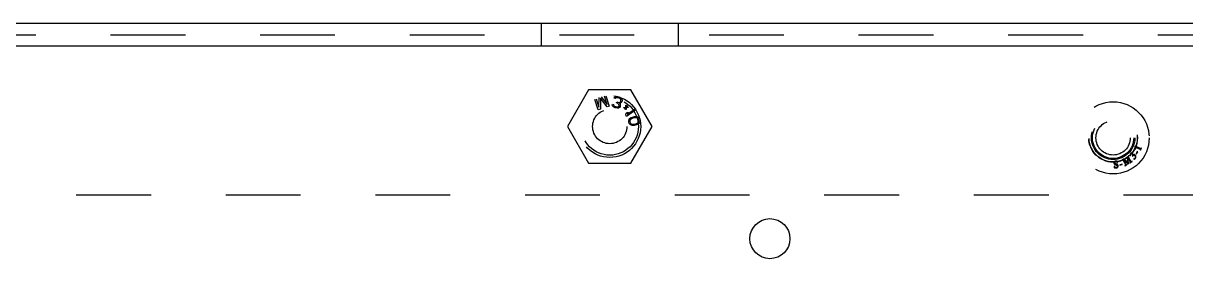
# Model space of a CAD drawing. Header units: millimetres. Extents: x 0 to 1189, y 25 to 866.
# Drawn here: x 771.2 to 872.8, y 582.2 to 602.8 of the extents above; entities that cross this region are included whole.
import ezdxf

# ---------------------------------------------------------------- set-up
doc = ezdxf.new("R2010")
doc.units = ezdxf.units.MM
doc.header["$LTSCALE"] = 65.395
doc.linetypes.add('HIDDEN', pattern=[0.2, 0.1, -0.1])
doc.layers.get('0').update_dxf_attribs({"linetype": 'CONTINUOUS'})
doc.layers.add('02___PRT_ALL_AXES', color=7, linetype='CONTINUOUS')
doc.layers.add('DEFAULT_2', color=8, linetype='HIDDEN')

msp = doc.modelspace()

# ---------------------------------------------------------------- linework, layer by layer
at = {"color": 3, "linetype": 'Continuous'}
for p, q in [((700.481, 602.766), (1112.481, 602.766)), ((887.011, 600.766), (765.761, 600.766))]:
    msp.add_line(p, q, dxfattribs=at)
msp.add_circle((836.481, 583.966), 1.75, dxfattribs=at)
at = {"layer": '02___PRT_ALL_AXES', "color": 8, "linetype": 'HIDDEN'}
msp.add_circle((822.481, 593.755), 1.5, dxfattribs=at)
at = {"layer": 'DEFAULT_2', "color": 8, "linetype": 'HIDDEN'}
for p, q in [((816.481, 602.766), (816.481, 600.766)), ((828.481, 600.766), (828.481, 602.766)), ((765.761, 601.766), (887.011, 601.766)), ((820.634, 596.955), (818.786, 593.755)), ((824.329, 596.955), (820.634, 596.955)), ((826.176, 593.755), (824.329, 596.955)), ((821.477, 595.215), (821.18, 596.121)), ((821.293, 596.179), (821.53, 595.456)), ((821.53, 595.456), (821.562, 596.293)), ((821.674, 596.22), (821.655, 595.273)), ((822.249, 595.468), (821.674, 596.22)), ((821.721, 596.346), (822.242, 595.689)), ((822.242, 595.689), (822.005, 596.412)), ((822.131, 596.432), (822.427, 595.526)), ((822.427, 595.526), (822.249, 595.468)), ((822.702, 595.62), (822.707, 595.708)), ((822.757, 595.515), (822.702, 595.62)), ((822.707, 595.708), (822.807, 595.677)), ((822.824, 595.45), (822.757, 595.515)), ((822.807, 595.677), (822.828, 595.604)), ((822.828, 595.604), (822.875, 595.545)), ((822.843, 596.223), (822.881, 596.278)), ((822.942, 596.192), (822.843, 596.223)), ((822.875, 595.545), (822.969, 595.495)), ((822.881, 596.278), (822.94, 596.327)), ((822.94, 596.327), (823.012, 596.349)), ((822.974, 596.227), (822.942, 596.192)), ((822.969, 595.495), (823.048, 595.47)), ((823.027, 596.255), (822.974, 596.227)), ((823.012, 596.349), (823.104, 596.365)), ((823.073, 596.264), (823.027, 596.255)), ((823.068, 595.82), (823.093, 595.902)), ((823.148, 595.796), (823.068, 595.82)), ((823.179, 596.254), (823.073, 596.264)), ((823.093, 595.902), (823.173, 595.877)), ((823.104, 596.365), (823.184, 596.362)), ((823.255, 595.719), (823.148, 595.796)), ((823.173, 595.877), (823.298, 595.861)), ((823.298, 596.217), (823.179, 596.254)), ((823.226, 595.483), (823.285, 595.532)), ((823.282, 595.666), (823.255, 595.719)), ((823.297, 595.572), (823.282, 595.666)), ((823.285, 595.532), (823.297, 595.572)), ((823.392, 596.166), (823.298, 596.217)), ((823.298, 595.861), (823.371, 595.884)), ((823.432, 595.798), (823.32, 595.788)), ((823.32, 595.788), (823.381, 595.702)), ((823.385, 595.501), (823.34, 595.426)), ((823.354, 596.31), (823.423, 596.268)), ((823.371, 595.884), (823.435, 595.953)), ((823.381, 595.702), (823.402, 595.629)), ((823.397, 595.542), (823.385, 595.501)), ((823.425, 596.134), (823.392, 596.166)), ((823.402, 595.629), (823.397, 595.542)), ((823.423, 596.268), (823.49, 596.203)), ((823.453, 596.081), (823.425, 596.134)), ((823.49, 595.847), (823.432, 595.798)), ((823.435, 595.953), (823.46, 596.034)), ((823.46, 596.034), (823.453, 596.081)), ((823.49, 596.203), (823.537, 596.144)), ((823.535, 595.922), (823.49, 595.847)), ((823.56, 596.004), (823.535, 595.922)), ((823.537, 596.144), (823.559, 596.071)), ((823.559, 596.071), (823.56, 596.004)), ((823.871, 595.616), (823.901, 595.619)), ((823.882, 595.438), (823.871, 595.616)), ((823.901, 595.619), (823.91, 595.47)), ((823.91, 595.47), (824.008, 595.582)), ((824.039, 595.555), (823.941, 595.443)), ((824.008, 595.582), (824.039, 595.555)), ((821.655, 595.273), (821.477, 595.215)), ((822.958, 595.387), (822.824, 595.45)), ((822.997, 595.375), (822.958, 595.387)), ((823.143, 595.352), (822.997, 595.375)), ((823.048, 595.47), (823.154, 595.46)), ((823.235, 595.369), (823.143, 595.352)), ((823.154, 595.46), (823.226, 595.483)), ((823.34, 595.426), (823.235, 595.369)), ((823.704, 595.423), (823.882, 595.438)), ((823.706, 595.393), (823.704, 595.423)), ((823.854, 595.406), (823.706, 595.393)), ((823.757, 595.293), (823.854, 595.406)), ((823.788, 595.266), (823.757, 595.293)), ((823.886, 595.378), (823.788, 595.266)), ((823.872, 594.732), (823.922, 594.92)), ((823.944, 594.63), (823.872, 594.732)), ((823.895, 595.23), (823.886, 595.378)), ((823.924, 595.232), (823.895, 595.23)), ((824.092, 595.425), (823.914, 595.41)), ((823.914, 595.41), (823.924, 595.232)), ((823.922, 594.92), (824.061, 595.018)), ((823.941, 595.443), (824.09, 595.455)), ((824.76, 595.204), (823.944, 594.63)), ((824.011, 594.83), (824.69, 595.308)), ((824.061, 595.018), (824.011, 594.83)), ((824.09, 595.455), (824.092, 595.425)), ((824.222, 594.444), (824.295, 594.503)), ((824.295, 594.503), (824.353, 594.537)), ((824.353, 594.537), (824.452, 594.581)), ((824.496, 594.484), (824.376, 594.436)), ((824.452, 594.581), (824.639, 594.623)), ((824.641, 594.517), (824.496, 594.484)), ((824.639, 594.623), (824.748, 594.626)), ((824.77, 594.524), (824.641, 594.517)), ((824.748, 594.626), (824.814, 594.62)), ((824.913, 594.471), (824.77, 594.524)), ((824.814, 594.62), (824.907, 594.598)), ((824.907, 594.598), (824.983, 594.55)), ((824.983, 594.55), (825.068, 594.463)), ((818.786, 593.755), (820.634, 590.555)), ((824.133, 594.253), (824.173, 594.369)), ((824.14, 594.127), (824.133, 594.253)), ((824.188, 594.009), (824.14, 594.127)), ((824.173, 594.369), (824.222, 594.444)), ((824.273, 593.922), (824.188, 594.009)), ((824.27, 594.327), (824.242, 594.256)), ((824.242, 594.256), (824.244, 594.15)), ((824.244, 594.15), (824.287, 594.053)), ((824.376, 594.436), (824.27, 594.327)), ((824.349, 593.875), (824.273, 593.922)), ((824.287, 594.053), (824.343, 594.001)), ((824.329, 590.555), (826.176, 593.755)), ((824.343, 594.001), (824.485, 593.948)), ((824.441, 593.853), (824.349, 593.875)), ((824.508, 593.846), (824.441, 593.853)), ((824.485, 593.948), (824.614, 593.956)), ((824.617, 593.849), (824.508, 593.846)), ((824.614, 593.956), (824.76, 593.988)), ((824.803, 593.891), (824.617, 593.849)), ((824.76, 593.988), (824.88, 594.036)), ((824.903, 593.935), (824.803, 593.891)), ((824.88, 594.036), (824.986, 594.146)), ((824.96, 593.969), (824.903, 593.935)), ((824.968, 594.419), (824.913, 594.471)), ((825.034, 594.028), (824.96, 593.969)), ((825.012, 594.322), (824.968, 594.419)), ((824.986, 594.146), (825.014, 594.216)), ((825.014, 594.216), (825.012, 594.322)), ((825.083, 594.103), (825.034, 594.028)), ((825.068, 594.463), (825.116, 594.346)), ((825.122, 594.219), (825.083, 594.103)), ((825.116, 594.346), (825.122, 594.219)), ((868.393, 592.03), (868.381, 592.003)), ((868.875, 591.83), (868.393, 592.03)), ((868.46, 591.82), (868.437, 591.947)), ((868.437, 591.947), (868.852, 591.775)), ((868.439, 591.815), (868.46, 591.82)), ((868.595, 591.568), (868.481, 591.385)), ((868.514, 591.365), (868.628, 591.548)), ((868.628, 591.548), (868.595, 591.568)), ((868.872, 591.732), (868.862, 591.685)), ((868.862, 591.685), (868.875, 591.679)), ((868.943, 591.882), (868.921, 591.846)), ((868.957, 591.876), (868.943, 591.882)), ((820.634, 590.555), (824.329, 590.555)), ((866.839, 590.602), (866.851, 590.602)), ((866.851, 590.602), (866.844, 590.706)), ((867.272, 590.469), (867.065, 590.407)), ((867.077, 590.369), (867.283, 590.432)), ((867.236, 590.823), (867.244, 590.811)), ((867.244, 590.811), (867.32, 590.845)), ((867.283, 590.432), (867.272, 590.469)), ((867.32, 590.845), (867.567, 590.434)), ((867.59, 590.447), (867.348, 590.849)), ((867.348, 590.849), (867.835, 590.509)), ((867.788, 590.629), (867.382, 590.911)), ((867.713, 590.458), (867.637, 590.422)), ((867.713, 591.11), (867.788, 590.629)), ((867.721, 590.445), (867.713, 590.458)), ((867.835, 590.509), (867.75, 591.045)), ((867.75, 591.045), (867.969, 590.682)), ((868.025, 590.723), (867.812, 591.077)), ((867.824, 591.147), (867.867, 591.186)), ((867.867, 591.186), (867.859, 591.198)), ((867.967, 590.623), (867.926, 590.586)), ((867.926, 590.586), (867.933, 590.573)), ((867.994, 591.202), (868.012, 591.208)), ((868.148, 590.72), (868.074, 590.693)), ((868.156, 590.708), (868.148, 590.72)), ((868.171, 591.154), (868.19, 591.15)), ((868.281, 590.919), (868.287, 590.902)), ((868.481, 591.385), (868.514, 591.365)), ((866.585, 590.302), (866.573, 590.301)), ((866.573, 590.301), (866.577, 590.165)), ((867.065, 590.407), (867.077, 590.369)), ((867.55, 590.37), (867.511, 590.336)), ((867.511, 590.336), (867.519, 590.324)), ((887.011, 587.766), (700.481, 587.766))]:
    msp.add_line(p, q, dxfattribs=at)
for centre, radius in [((822.481, 593.755), 2.7), ((822.481, 593.755), 2.5), ((866.481, 592.766), 3.15), ((822.481, 593.755), 1.5), ((866.481, 592.766), 2.125), ((866.481, 592.766), 2.1), ((866.481, 592.766), 1.9), ((866.481, 592.766), 1.8), ((866.481, 592.766), 1.5)]:
    msp.add_circle(centre, radius, dxfattribs=at)
msp.add_arc((867.048, 592.385), 1.438, 297.53666, 301.08982, dxfattribs=at)
for points in [[(868.087, 591.445), (868.057, 591.441), (868.03, 591.427), (868.008, 591.402)], [(868.158, 591.428), (868.14, 591.444), (868.117, 591.449), (868.087, 591.445)], [(868.381, 592.003), (868.411, 591.927), (868.43, 591.864), (868.439, 591.815)], [(868.852, 591.775), (868.87, 591.767), (868.877, 591.753), (868.872, 591.732)], [(868.921, 591.846), (868.909, 591.827), (868.894, 591.822), (868.875, 591.83)], [(868.875, 591.679), (868.885, 591.709), (868.898, 591.742), (868.913, 591.779)], [(868.913, 591.779), (868.928, 591.815), (868.943, 591.847), (868.957, 591.876)], [(866.584, 590.676), (866.553, 590.644), (866.541, 590.607), (866.545, 590.565)], [(866.545, 590.565), (866.549, 590.53), (866.564, 590.501), (866.592, 590.477)], [(866.709, 590.731), (866.655, 590.726), (866.613, 590.706), (866.584, 590.676)], [(866.592, 590.599), (866.589, 590.624), (866.598, 590.647), (866.618, 590.668)], [(866.624, 590.546), (866.604, 590.561), (866.594, 590.579), (866.592, 590.599)], [(866.592, 590.477), (866.62, 590.453), (866.666, 590.429), (866.733, 590.403)], [(866.618, 590.668), (866.637, 590.689), (866.664, 590.702), (866.697, 590.705)], [(866.743, 590.49), (866.684, 590.513), (866.644, 590.531), (866.624, 590.546)], [(866.697, 590.705), (866.765, 590.713), (866.813, 590.678), (866.839, 590.602)], [(866.844, 590.706), (866.807, 590.728), (866.761, 590.737), (866.709, 590.731)], [(866.875, 590.425), (866.847, 590.444), (866.803, 590.466), (866.743, 590.49)], [(866.924, 590.33), (866.92, 590.374), (866.903, 590.406), (866.875, 590.425)], [(867.312, 590.866), (867.271, 590.841), (867.246, 590.827), (867.236, 590.823)], [(867.382, 590.911), (867.37, 590.902), (867.347, 590.886), (867.312, 590.866)], [(867.567, 590.434), (867.575, 590.421), (867.578, 590.41), (867.577, 590.403)], [(867.637, 590.422), (867.62, 590.415), (867.605, 590.422), (867.59, 590.447)], [(867.619, 590.387), (867.655, 590.409), (867.689, 590.428), (867.721, 590.445)], [(867.859, 591.198), (867.838, 591.184), (867.815, 591.169), (867.79, 591.154)], [(867.812, 591.077), (867.803, 591.092), (867.799, 591.104), (867.801, 591.114)], [(867.801, 591.114), (867.803, 591.124), (867.811, 591.134), (867.824, 591.147)], [(867.933, 590.573), (867.974, 590.6), (868.01, 590.623), (868.043, 590.643)], [(867.968, 591.311), (867.966, 591.279), (867.975, 591.243), (867.994, 591.202)], [(867.983, 590.649), (867.982, 590.641), (867.977, 590.633), (867.967, 590.623)], [(868.008, 591.402), (867.982, 591.373), (867.97, 591.343), (867.968, 591.311)], [(867.969, 590.682), (867.978, 590.666), (867.983, 590.655), (867.983, 590.649)], [(868.012, 591.208), (868, 591.235), (867.994, 591.262), (867.998, 591.288)], [(867.998, 591.288), (868.002, 591.314), (868.011, 591.336), (868.028, 591.354)], [(868.049, 590.693), (868.043, 590.697), (868.035, 590.707), (868.025, 590.723)], [(868.028, 591.354), (868.044, 591.373), (868.064, 591.383), (868.086, 591.385)], [(868.043, 590.643), (868.067, 590.657), (868.105, 590.679), (868.156, 590.708)], [(868.074, 590.693), (868.064, 590.689), (868.055, 590.689), (868.049, 590.693)], [(868.086, 591.385), (868.108, 591.387), (868.129, 591.38), (868.147, 591.364)], [(868.147, 591.364), (868.173, 591.341), (868.181, 591.288), (868.173, 591.206)], [(868.191, 591.365), (868.187, 591.391), (868.175, 591.412), (868.158, 591.428)], [(868.173, 591.206), (868.171, 591.188), (868.17, 591.171), (868.171, 591.154)], [(868.19, 591.15), (868.191, 591.181), (868.198, 591.205), (868.213, 591.222)], [(868.193, 591.262), (868.197, 591.304), (868.196, 591.338), (868.191, 591.365)], [(868.294, 591.315), (868.254, 591.315), (868.22, 591.297), (868.193, 591.262)], [(868.213, 591.222), (868.233, 591.244), (868.258, 591.253), (868.29, 591.25)], [(868.287, 590.939), (868.282, 590.934), (868.28, 590.927), (868.281, 590.919)], [(868.323, 590.955), (868.306, 590.952), (868.294, 590.946), (868.287, 590.939)], [(868.287, 590.902), (868.297, 590.893), (868.313, 590.893), (868.335, 590.903)], [(868.29, 591.25), (868.321, 591.247), (868.352, 591.233), (868.38, 591.208)], [(868.403, 591.27), (868.37, 591.301), (868.333, 591.315), (868.294, 591.315)], [(868.409, 590.993), (868.394, 590.975), (868.365, 590.962), (868.323, 590.955)], [(868.335, 590.903), (868.357, 590.913), (868.382, 590.933), (868.41, 590.964)], [(868.38, 591.208), (868.415, 591.177), (868.434, 591.14), (868.439, 591.098)], [(868.472, 591.124), (868.47, 591.182), (868.447, 591.231), (868.403, 591.27)], [(868.439, 591.098), (868.444, 591.055), (868.434, 591.02), (868.409, 590.993)], [(868.41, 590.964), (868.453, 591.012), (868.474, 591.065), (868.472, 591.124)], [(866.577, 590.165), (866.628, 590.142), (866.683, 590.133), (866.742, 590.14)], [(866.652, 590.198), (866.618, 590.223), (866.596, 590.257), (866.585, 590.302)], [(866.758, 590.166), (866.72, 590.162), (866.685, 590.172), (866.652, 590.198)], [(866.733, 590.403), (866.781, 590.384), (866.814, 590.367), (866.836, 590.351)], [(866.742, 590.14), (866.805, 590.146), (866.852, 590.167), (866.884, 590.202)], [(866.845, 590.207), (866.822, 590.183), (866.794, 590.17), (866.758, 590.166)], [(866.836, 590.351), (866.858, 590.335), (866.87, 590.313), (866.873, 590.287)], [(866.873, 590.287), (866.876, 590.257), (866.867, 590.231), (866.845, 590.207)], [(866.884, 590.202), (866.916, 590.236), (866.93, 590.28), (866.924, 590.33)], [(867.519, 590.324), (867.558, 590.35), (867.592, 590.371), (867.619, 590.387)], [(867.577, 590.403), (867.576, 590.396), (867.567, 590.385), (867.55, 590.37)]]:
    msp.add_open_spline(points, degree=3, dxfattribs=at)

doc.saveas('drawing.dxf')
